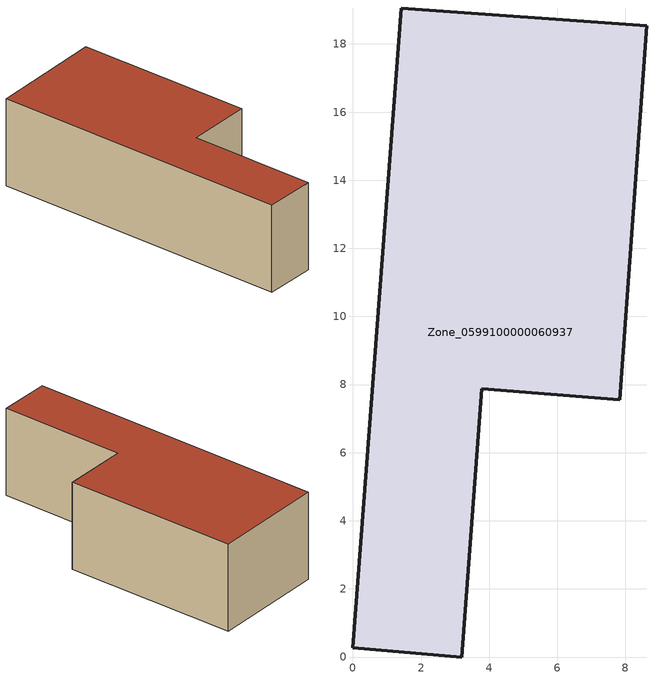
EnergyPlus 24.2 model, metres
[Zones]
Zone_0599100000060937
 floor ground (C_G): 3.78,7.88 3.19,0 0,0.28 1.41,19.06 8.62,18.53 7.83,7.56 z1.47
 wall outside (C_F): 1.41,19.06 0,0.28 3.19,0 3.78,7.88 7.83,7.56 8.62,18.53 1.41,19.06 z1.47:7.1
 roof outside (C_R): 7.83,7.56 8.62,18.53 1.41,19.06 0,0.28 3.19,0 3.78,7.88 z7.1
[BUILDING]
Pand.0599100000060937: North Axis=0; Terrain=City; Loads Convergence Tolerance Value=0.04; Temperature Convergence Tolerance Value=0.4; Solar Distribution=FullExterior; Maximum Number of Warmup Days=25; Minimum Number of Warmup Days=1
[Site:Location]
Rotterdam.The.Hague.AP_ZH_NLD Design_Conditions: Latitude=51.96; Longitude=4.45; Time Zone=1; Elevation=-4.5
[SITE:GROUNDTEMPERATURE:BUILDINGSURFACE]
18, 18, 18, 18, 18, 18, 18, 18, 18, 18, 18, 18
[MATERIAL] Thermal Absorptance=0.9; Solar Absorptance=0.7; Visible Absorptance=0.7
Name | Roughness | Thickness | Conductivity | Density | Specific Heat
G.TC.1975-1991 | MediumSmooth | 0.15 | 0.288461 | 540 | 1210
F.TC.1975-1991 | Rough | 0.3 | 0.230769 | 1920 | 840
R.TC.1975-1991 | MediumRough | 0.2 | 0.153846 | 1500 | 1000
[CONSTRUCTION]
C_G: G.TC.1975-1991
C_F: F.TC.1975-1991
C_R: R.TC.1975-1991
[ZONE]
Zone_0599100000060937: Type=1; Multiplier=1; Ceiling Height=Autocalculate; Volume=Autocalculate; Floor Area=autocalculate; Part of Total Floor Area=Yes
[ZONEINFILTRATION:DESIGNFLOWRATE]
Infil_Zone_0599100000060937: Zone or ZoneList or Space or SpaceList=Zone_0599100000060937; Schedule=AlwaysOn; Design Flow Rate Calculation Method=Flow/Area; Flow Rate per Floor Area=0.003; Constant Term Coefficient=1; Temperature Term Coefficient=0; Velocity Term Coefficient=0; Velocity Squared Term Coefficient=0
[HVACTEMPLATE:ZONE:IDEALLOADSAIRSYSTEM]
Zone_0599100000060937: Maximum Heating Supply Air Temperature=50; Minimum Cooling Supply Air Temperature=13; Maximum Heating Supply Air Humidity Ratio=0.0156; Minimum Cooling Supply Air Humidity Ratio=0.0077; Heating Limit=NoLimit; Cooling Limit=NoLimit; Dehumidification Control Type=ConstantSensibleHeatRatio; Cooling Sensible Heat Ratio=0.7; Dehumidification Setpoint=60; Humidification Control Type=None; Humidification Setpoint=30; Outdoor Air Method=None; Outdoor Air Flow Rate per Person=0.00944; Outdoor Air Flow Rate per Zone Floor Area=0; Outdoor Air Flow Rate per Zone=0; Demand Controlled Ventilation Type=None; Outdoor Air Economizer Type=NoEconomizer; Heat Recovery Type=None; Sensible Heat Recovery Effectiveness=0.7; Latent Heat Recovery Effectiveness=0.65
[ZONECONTROL:THERMOSTAT]
ThermostatControl_Zone_0599100000060937: Zone or ZoneList=Zone_0599100000060937; Control Type Schedule=DualSetpointControlType; Control 1=Thermostat_Zone_0599100000060937; Temperature Difference Between Cutout And Setpoint=0
[THERMOSTATSETPOINT:DUALSETPOINT]
Thermostat_Zone_0599100000060937: Heating Setpoint Temperature Schedule=HeatingSetpoint_Zone_0599100000060937; Cooling Setpoint Temperature Schedule=CoolingSetpoint_Zone_0599100000060937
[SCHEDULE:COMPACT]
HeatingSetpoint_Zone_0599100000060937: Through: 12/31, For: AllDays, Until: 24:00, 21
CoolingSetpoint_Zone_0599100000060937: Through: 12/31, For: AllDays, Until: 24:00, 24
DualSetpointControlType: Through: 12/31, For: AllDays, Until: 24:00, 4
AlwaysOn: Through: 12/31, For: AllDays, Until: 24:00, 1
